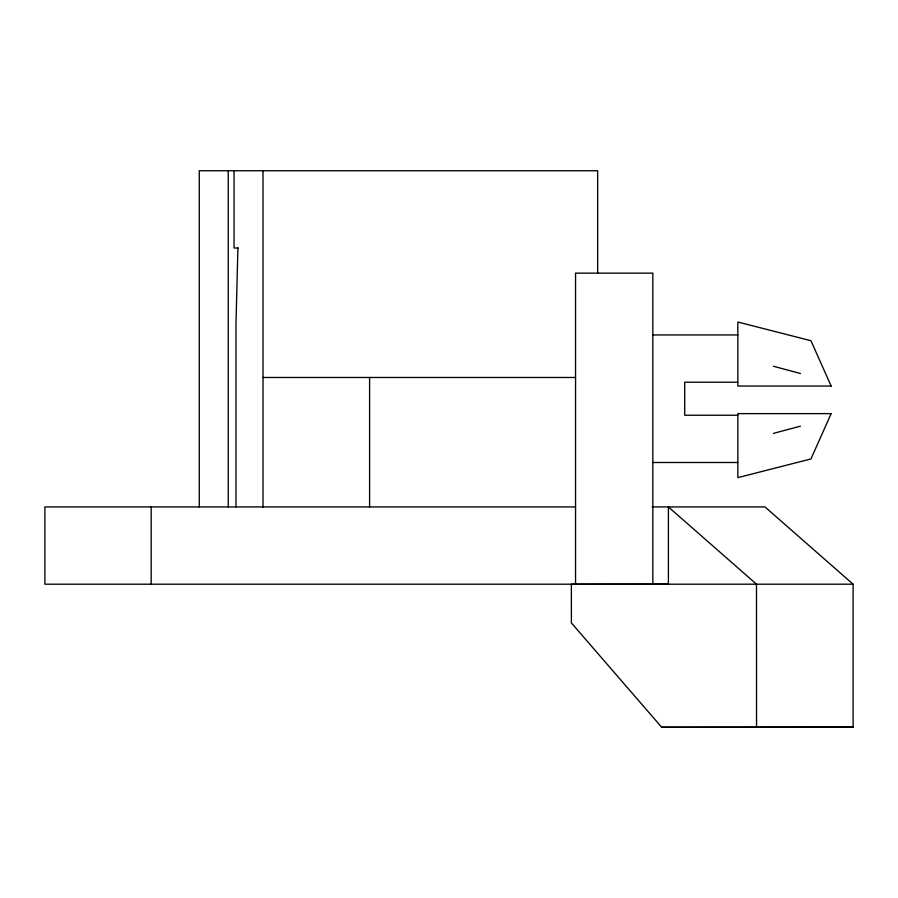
<?xml version="1.0" encoding="UTF-8"?>
<svg xmlns="http://www.w3.org/2000/svg" width="898" height="898" viewBox="0 0 898 898"><rect width="100%" height="100%" fill="white"/><g stroke="black" fill="none" stroke-linecap="round" stroke-linejoin="round"><path stroke-width="1.35" d="M237.903 248.028L235.972 324.515L235.972 506.921M773.414 433.397L800.41 426.168M238.239 248.028L234.041 248.028L234.041 170.743M652.835 334.943L737.842 334.943M263.013 377.474L575.551 377.474M737.842 382.211L684.714 382.211L684.714 415.235L737.842 415.235M652.835 462.504L737.842 462.504M575.551 506.921L44.9 506.921L44.9 584.194L853.089 584.194L853.1 727.167L661.691 727.257L571.386 622.92L571.364 584.284L668.404 584.194L668.404 506.921L756.486 584.194L756.543 727.257M652.027 506.921L764.961 506.921L853.089 584.194M853.1 727.167L661.691 727.257M773.414 366.261L800.41 373.489M652.835 584.194L652.835 273.149L575.551 273.149L575.551 584.194M597.653 273.059L597.653 170.743L199.266 170.743L199.266 507.112M369.594 377.474L369.594 506.921M263.013 170.743L263.013 507.112M228.238 170.743L228.238 506.921M151.178 506.921L151.178 584.194M831.155 413.619L810.95 458.945L737.842 477.646L737.842 413.619L831.155 413.619M831.155 386.039L737.842 386.039L737.842 322.012L810.95 340.724L831.155 386.039"/></g></svg>
